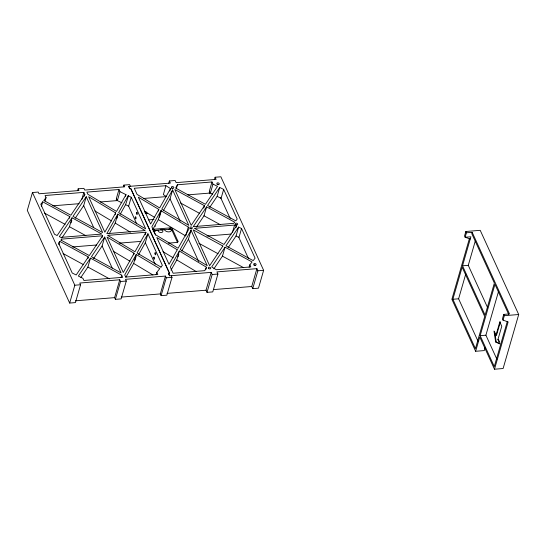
<?xml version="1.0" encoding="UTF-8"?>
<svg xmlns="http://www.w3.org/2000/svg" width="546" height="546" viewBox="0 0 546 546"><rect width="100%" height="100%" fill="white"/><g stroke="black" fill="none" stroke-linecap="round" stroke-linejoin="round"><path stroke-width="0.82" d="M160.995 267.083L137.073 253.01L147.918 233.756L162.36 265.363L160.865 267.247M130.378 186.268L129.634 184.637L123.881 185.101L124.672 186.821L84.705 190.069L83.92 188.35L78.167 188.814L78.952 190.534L38.991 193.775L38.2 192.062L32.453 192.526L27.3 210.381L69.67 303.064L75.423 302.6L80.576 284.746L79.784 283.033L119.751 279.784L120.536 281.504L115.383 299.351L121.137 298.887L126.29 281.033L125.505 279.32L165.465 276.071L166.257 277.791L161.104 295.645L166.851 295.174L172.004 277.327L171.26 275.696M41.332 206.681L42.738 201.815L69.902 216.639L69.438 218.257M45.1 200.908L46.041 197.659L45.059 195.516L83.852 192.363L84.835 194.512L84.371 196.13M58.886 244.656L59.821 241.407L88.343 256.968L87.872 258.592M61.179 240.731L61.65 239.114L102.634 235.783L102.17 237.408M77.703 190.438L78.167 188.814M61.93 237.885L69.458 226.726L72.038 217.799L101.849 234.063L60.865 237.394L59.323 236.63L72.038 217.799M71.117 222.877L71.819 220.441M81.75 199.665L83.852 192.363M75.15 218.291L83.681 205.651L86.254 196.724L102.641 232.562L72.987 216.387L86.254 196.724M69.67 303.064L74.822 285.217L32.453 192.526M80.91 277.402L87.892 267.055L90.472 258.128L121.71 275.17L122.693 277.32L83.893 280.467L82.91 278.324L78.365 276.064L90.472 258.128M93.591 258.62L102.116 245.98L104.696 237.06L121.076 272.891L91.428 256.716L104.696 237.06M118.973 189.51L119.956 191.66L125.983 194.649L116.53 211.425L87.851 194.267L86.869 192.117L118.973 189.51L116.4 198.437L117.383 200.587L121.901 202.825M116.209 200.205L116.591 198.867M119.956 191.66L117.383 200.587L100.389 201.965M115.22 214.544L115.691 212.92L88.65 196.744L104.846 232.173L115.691 212.92M123.416 186.725L123.881 185.101M109.118 233.927L115.213 223.102L117.793 214.175L145.161 230.549L106.811 233.661L117.793 214.175M116.994 218.359L117.697 215.923M125.512 196.273L125.983 194.649M120.209 214.237L125.6 204.661L128.44 195.871M136.753 223.908L128.651 206.176L131.224 197.249L128.18 195.741M115.383 299.351L114.599 297.638L119.751 279.784M121.007 277.607L121.71 275.17M133.661 254.873L134.125 253.248L107.084 237.073L123.28 272.502L134.125 253.248M125.846 277.286L133.654 263.431L136.227 254.504L159.787 268.598L156.832 272.317L156.129 274.754M134.964 260.312L136.131 256.258M145.243 234.698L145.946 232.268L107.596 235.381L134.971 251.754L145.946 232.268M138.664 254.532L145.338 242.683L147.918 233.756M158.347 211.043L158.818 209.418L138.343 197.167L150.607 223.996L158.818 209.418M169.833 191.045L170.536 188.616L165.936 185.701L163.363 194.622L165.991 196.287M153.112 230.985A1.863 1.235 16.1 0 1 154.163 230.508L154.545 229.17L170.072 227.907A1.863 1.235 16.1 0 1 172.386 229.061L177.866 241.045L177.573 242.717M168.7 183.395L169.403 180.965L175.157 180.494L176.133 182.644L216.1 179.395L215.117 177.252L220.871 176.781L263.629 270.331L258.483 288.179L252.73 288.65L251.747 286.5L256.9 268.652L216.933 271.894L217.915 274.044L212.763 291.892L207.016 292.363L206.033 290.213L211.186 272.365L169.533 275.832L168.475 273.512L169.506 273.43L130.753 188.643L129.716 188.725L128.658 186.411L170.386 183.108L169.403 180.965M152.58 229.825L158.34 219.601L160.92 210.674L188.288 227.047L189.073 228.767L178.098 248.253L155.521 234.746L151.863 226.747L160.92 210.674M159.418 217.294L161.295 210.804M163.356 210.701L170.031 198.853L172.604 189.926L188.8 225.355L161.759 209.179L172.604 189.926M176.269 188.82L177.443 184.766L211.998 181.961L212.974 184.104L217.52 186.363L205.419 204.3L175.635 188.049L177.443 184.766M154.163 230.508L169.69 229.252L170.072 227.907M177.477 242.383L172.004 230.398L172.386 229.061M161.104 295.645L160.319 293.925L165.465 276.071M171.021 270.161L176.781 259.93L179.354 251.003L206.47 267.226L205.774 269.663M178.092 256.811L178.795 254.375M188.288 227.047L185.715 235.974L158.34 219.601M181.791 251.03L188.466 239.182L191.045 230.255L207.234 265.684L180.2 249.508L191.045 230.255M203.76 208.149L204.463 205.712L174.816 189.537L191.196 225.368L204.463 205.712M211.998 181.961L209.418 190.882L210.401 193.031L212.674 194.158M209.616 191.312L209.227 192.656L209.753 193.796M212.974 184.104L210.401 193.031L187.592 194.881M206.593 206.873L193.25 226.645L233.797 223.355L234.705 222.208L206.593 206.873L204.02 215.8L196.396 227.095M214.414 179.682L215.117 177.252M209.65 207.46L217.131 196.369L219.71 187.449L223.655 189.407L237.21 219.055L235.776 220.864L207.548 205.46L219.71 187.449M223.655 189.407L221.082 198.335L217.131 196.369M207.016 292.363L212.169 274.508L211.186 272.365M249.147 267.206L249.85 264.769L252.081 261.964L225.034 247.208L222.454 256.129L243.659 267.697M232.473 232.371L234.582 225.068L236.432 225.989L235.968 227.614M228.085 247.782L236.043 236.002L238.616 227.075L241.537 228.521L255.091 258.176L253.153 260.613L225.983 245.789L238.616 227.075M241.537 228.521L238.964 237.449L236.043 236.002M252.73 288.65L257.883 270.796L256.9 268.652M485.182 347.413L484.268 350.58L475.641 351.283L479.763 337.005L494.492 369.219L503.112 368.516L518.7 314.516L480.221 230.33L465.84 231.497L464.55 235.961L465.144 237.251L470.249 239.018M466.427 232.787L465.144 237.251L470.891 236.787L462.523 265.793L485.101 315.185L494.376 283.053L471.792 233.661L472.181 232.323L466.427 232.787L465.84 231.497M469.423 238.541L451.883 299.31L475.641 351.283M452.859 299.263L462.134 267.13L484.712 316.523L475.436 348.655L452.859 299.263L458.613 298.798L465.772 273.976M487.674 307.773L468.27 265.329L475.232 241.202M507.323 321.43L494.287 366.591L480.152 335.667L494.963 284.343L508.742 314.496M496.901 359.261L485.899 335.196L498.594 291.209M495.945 335.34L499.815 321.949L500.389 321.901L496.526 335.292L495.945 335.34L493.987 331.047L495.645 341.946L499.877 343.925L497.911 339.632L501.774 326.249L499.815 321.949M472.181 232.323L509.486 313.93L503.733 314.394L502.45 318.857L503.037 320.147L508.142 321.915L494.492 369.219M503.037 320.147L504.327 315.684L503.733 314.394M206.47 267.226L204.777 270.652L173.109 273.225L170.304 267.076L179.354 251.003M128.228 195.652L118.632 212.681L145.673 228.856L131.224 197.249M170.536 188.616L159.664 207.924L137.087 194.417L134.275 188.268L165.936 185.701M136.227 254.504L124.727 274.925L125.703 277.075L157.808 274.467L156.832 272.317M69.902 216.639L57.139 235.544L54.498 234.234L40.793 204.252L42.738 201.815M84.835 194.512L70.857 215.22L43.81 200.464L46.041 197.659M88.343 256.968L76.181 274.979L72.229 273.02L58.524 243.038L59.821 241.407M102.634 235.783L89.291 255.555L60.893 240.063L61.65 239.114M236.432 225.989L223.969 244.451L194.424 228.33L234.582 225.068M225.034 247.208L211.705 266.953L216.277 269.724L250.832 266.919L249.85 264.769M213.889 268.83L222.509 256.054M52.812 205.828L79.15 203.685M143.666 198.451L166.475 196.601M144.779 212.169L146.403 212.039M145.202 213.445L147.638 213.247M148.307 219.901L153.992 219.437M72.454 246.949L96.717 244.983M119.192 243.154L140.868 241.393M206.907 236.036L231.17 234.063M168.298 243.154L176.727 242.472A1.863 1.235 16.1 0 0 177.866 241.045M74.822 285.217L80.576 284.746M120.536 281.504L126.29 281.033M166.257 277.791L172.004 277.327M212.169 274.508L217.915 274.044M257.883 270.796L263.629 270.331M462.523 265.793L468.27 265.329M75.484 300.812L114.599 297.638M121.198 297.099L160.319 293.925M167.001 293.379L206.033 290.213M213.486 289.605L251.747 286.5M504.327 315.684L518.7 314.516M480.152 335.667L485.899 335.196M497.911 339.632L498.484 339.585L499.467 341.735M495.645 341.946L499.747 343.55M125.6 204.661L128.651 206.176M180.392 202.907L199.665 213.425M203.897 215.738L220.291 224.679M198.826 243.243L218.1 253.754M44.567 213.145L65.124 224.358M69.458 226.726L85.858 235.674M63.097 253.528L83.572 264.694M87.892 267.055L109.466 278.822M133.422 194.226L133.572 194.56M144.547 211.343L154.777 217.465M94.847 210.913L111.65 220.973M115.213 223.102L130.337 232.152M162.981 251.679L173.219 257.801M176.781 259.93L196.048 271.458M113.281 251.249L130.091 261.302M133.654 263.431L152.928 274.966M155.596 235.08L153.412 230.603A1.863 1.235 16.1 0 1 154.545 229.17M458.613 298.798L478.016 341.243M220.639 197.618L230.159 218.455M238.622 236.971L248.498 258.572M170.031 198.853L180.241 221.185M188.466 239.182L198.676 261.52M128.808 186.486L129.791 188.636L130.828 188.547L169.663 273.505L168.625 273.587L169.608 275.737M145.338 242.683L155.207 264.271M83.681 205.651L93.789 227.764M102.116 245.98L112.223 268.093M494.69 331.838L496.218 341.905M162.783 230.644A2.484 1.652 16.1 0 1 160.647 232.535A2.484 1.652 16.1 0 1 158.094 230.132M163.083 229.545A2.484 1.652 16.1 0 1 160.183 229.497M169.69 229.252A1.863 1.235 16.1 0 1 172.004 230.398M171.471 229.695A3.726 2.477 16.1 0 1 168.55 231.886A3.726 2.477 16.1 0 1 164.38 229.579M170.639 229.04A3.726 2.477 16.1 0 1 168.851 229.184M155.965 230.214A3.726 2.477 16.1 0 1 153.562 231.75M155.18 225.867A2.484 1.652 16.1 0 1 155.46 226.303M190.213 228.74A1.242 0.826 16.1 0 1 191.4 229.088M171.731 188.309A1.242 0.826 16.1 0 1 172.918 188.657M235.592 224.952A1.242 0.826 16.1 0 1 236.787 225.3M254.026 265.281A1.242 0.826 16.1 0 1 255.221 265.629M217.158 184.623A1.242 0.826 16.1 0 1 218.086 184.807M177.252 249.747L169.042 264.325L156.784 237.503L177.252 249.747M222.898 246.041L209.63 265.704L193.25 229.866L222.898 246.041M135.244 217.294A1.119 0.416 85.4 0 0 135.729 218.953A1.119 0.416 85.4 0 0 135.961 217.26A1.119 0.416 85.4 0 0 135.244 217.294M136.527 212.838A1.119 0.416 85.4 0 0 137.019 214.489A1.119 0.416 85.4 0 0 137.244 212.797A1.119 0.416 85.4 0 0 136.527 212.838M153.679 257.63A1.119 0.416 85.4 0 0 154.163 259.282A1.119 0.416 85.4 0 0 154.395 257.589A1.119 0.416 85.4 0 0 153.679 257.63M154.968 253.167A1.119 0.416 85.4 0 0 155.453 254.818A1.119 0.416 85.4 0 0 155.685 253.126A1.119 0.416 85.4 0 0 154.968 253.167M254.136 264.865A1.242 0.826 16.1 0 0 256.129 264.701A1.242 0.826 16.1 0 0 254.545 263.5A1.242 0.826 16.1 0 0 254.136 264.865M217.267 184.207A1.242 0.826 16.1 0 0 219.253 184.043A1.242 0.826 16.1 0 0 217.67 182.835A1.242 0.826 16.1 0 0 217.267 184.207M235.701 224.536A1.242 0.826 16.1 0 0 237.694 224.372A1.242 0.826 16.1 0 0 236.111 223.164A1.242 0.826 16.1 0 0 235.701 224.536M190.322 228.324A1.242 0.826 16.1 0 0 192.308 228.16A1.242 0.826 16.1 0 0 190.725 226.959A1.242 0.826 16.1 0 0 190.322 228.324M208.709 268.557A1.242 0.826 16.1 0 0 210.701 268.393A1.242 0.826 16.1 0 0 209.118 267.185A1.242 0.826 16.1 0 0 208.709 268.557M171.833 187.892A1.242 0.826 16.1 0 0 173.826 187.728A1.242 0.826 16.1 0 0 172.243 186.52A1.242 0.826 16.1 0 0 171.833 187.892"/></g></svg>
